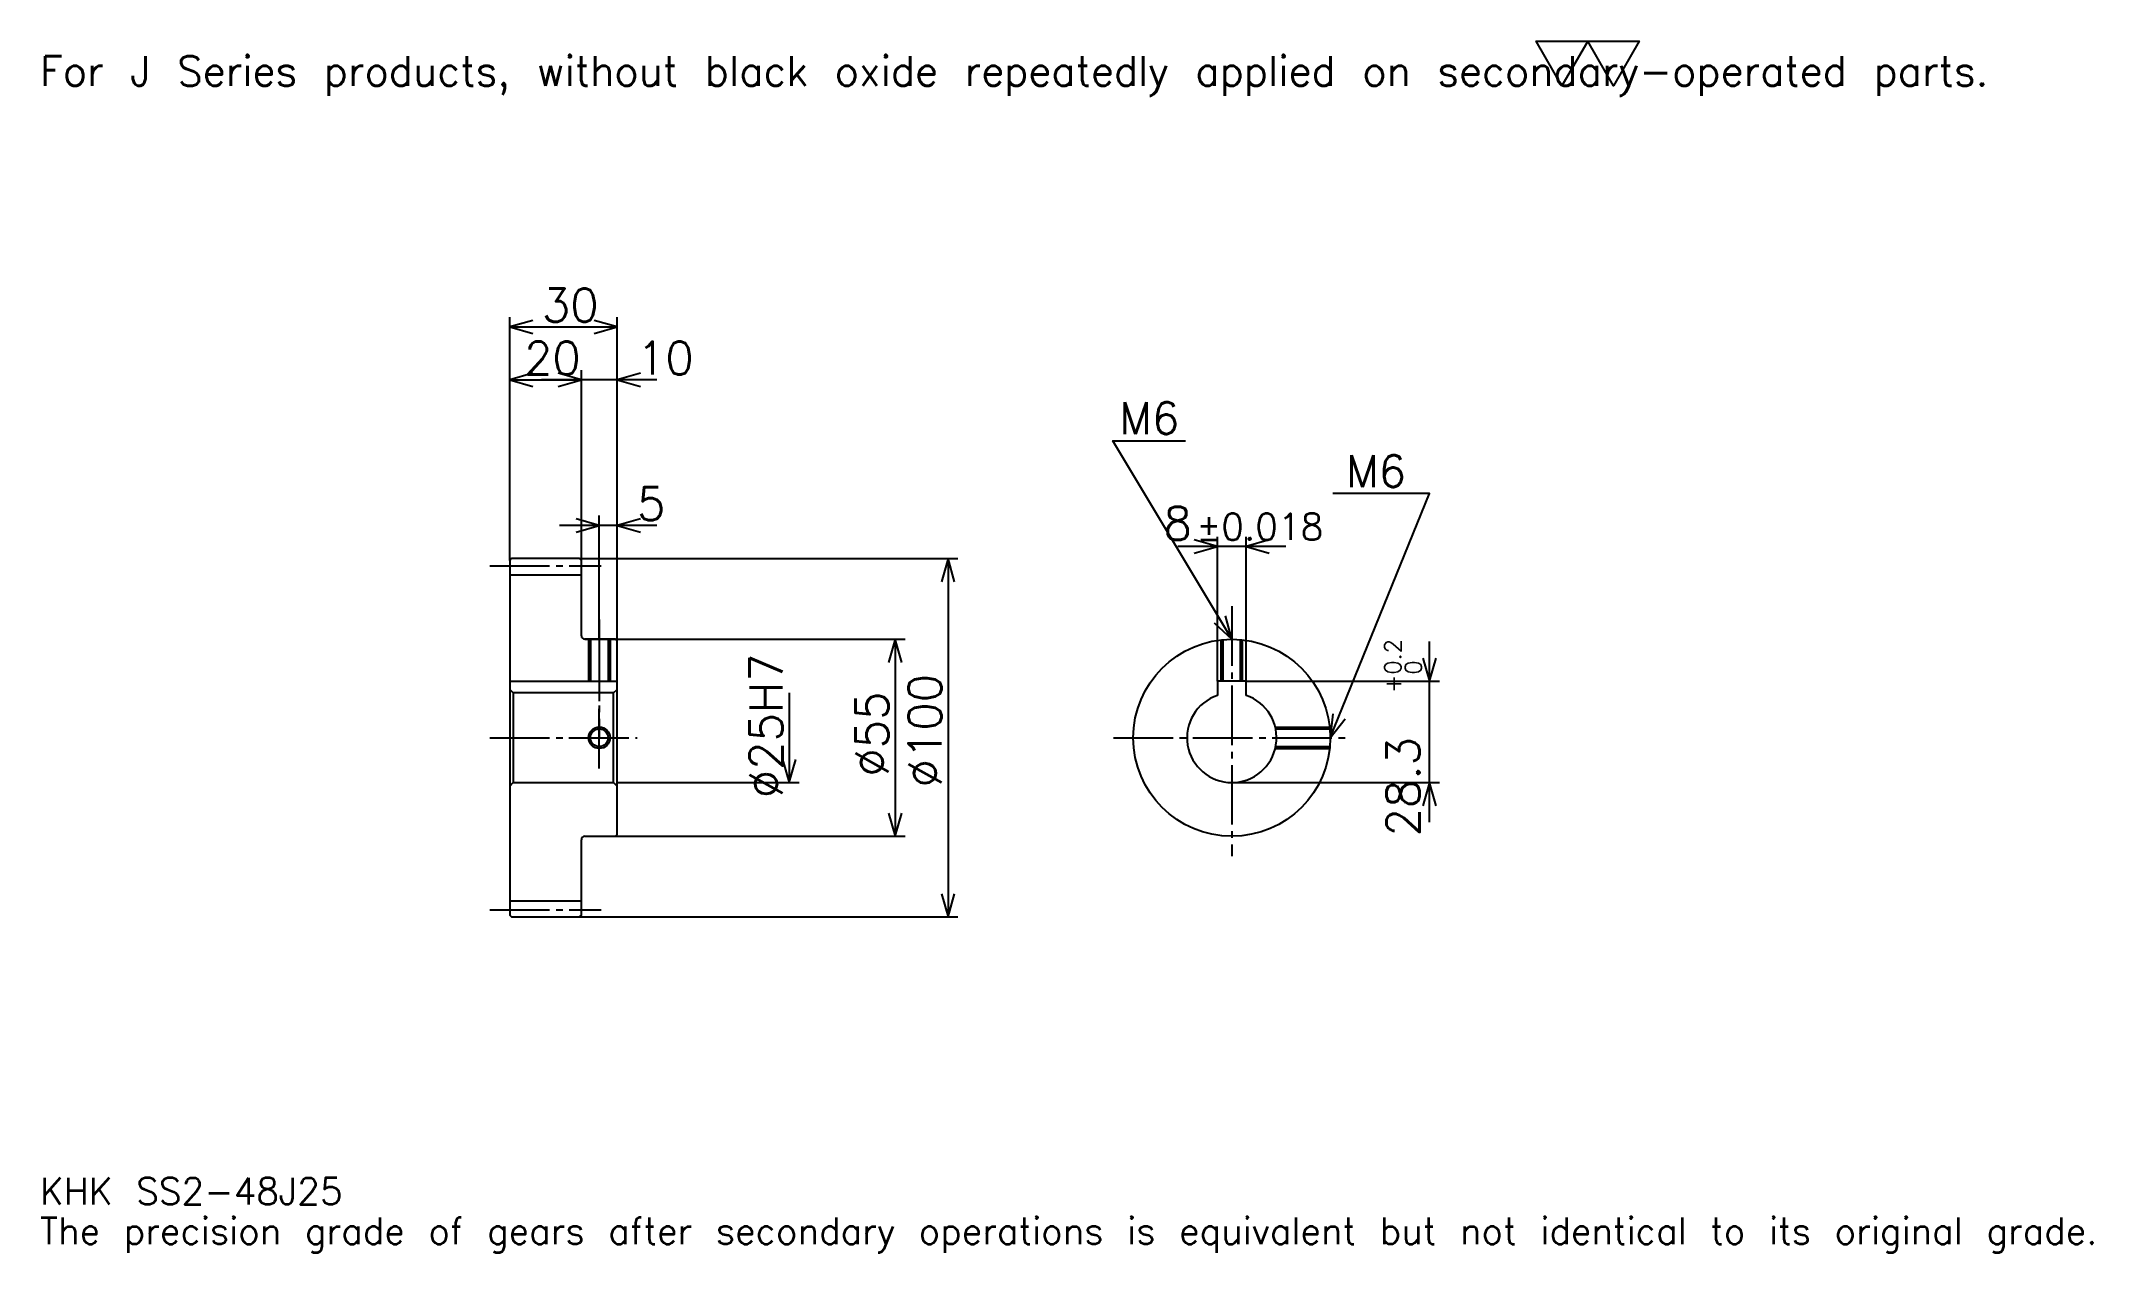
# Model space of a CAD drawing. Extents: x 19 to 592, y 7 to 345.
import ezdxf

# ---------------------------------------------------------------- set-up
doc = ezdxf.new("R2010")
doc.units = 0
doc.linetypes.add('DASHDOT', pattern=[22.173913, 16.630435, -1.847826, 1.847826, -1.847826])
doc.layers.get('0').update_dxf_attribs({"linetype": 'CONTINUOUS'})
doc.layers.add('DASHDOT', color=6, linetype='DASHDOT')
doc.styles.add('KANJI', font='TXT', dxfattribs={"bigfont": 'BIGFONT'})

msp = doc.modelspace()

# ---------------------------------------------------------------- linework, layer by layer
at = {"color": 5}
for p, q in [((149.67392, 200.597824), (149.67392, 268.043457)), ((149.67392, 265.271729), (179.67392, 265.271729)), ((179.67392, 200.597824), (179.67392, 268.043457)), ((169.67392, 200.597824), (169.67392, 253.260864)), ((149.67392, 250.489136), (169.67392, 250.489136)), ((190.76088, 250.489136), (158.58696, 250.489136)), ((174.67392, 200.597824), (174.67392, 212.608688)), ((190.76088, 209.836945), (163.58696, 209.836945)), ((347.304352, 166.397827), (347.304352, 206.739136)), ((355.304352, 166.397827), (355.304352, 206.739136)), ((149.67392, 200.097824), (149.67392, 200.597824)), ((169.17392, 200.597824), (179.67392, 200.597824)), ((169.67392, 200.097824), (169.67392, 200.597824)), ((174.67392, 178.097824), (174.67392, 200.597824)), ((174.67392, 178.097824), (174.67392, 200.597824)), ((179.67392, 200.597824), (274.836975, 200.597824)), ((179.67392, 177.597824), (179.67392, 200.597824)), ((272.065216, 200.597824), (272.065216, 100.597824)), ((366.391296, 203.967392), (336.217407, 203.967392)), ((170.67392, 178.097824), (179.67392, 178.097824)), ((179.67392, 178.097824), (260.054352, 178.097824)), ((257.282623, 178.097824), (257.282623, 123.097824)), ((406.521759, 127.010864), (406.521759, 177.484787)), ((355.304352, 166.397827), (409.293488, 166.397827)), ((227.717407, 163.097824), (227.717407, 138.097824)), ((179.67392, 138.097824), (230.489136, 138.097824)), ((351.304352, 138.097824), (409.293488, 138.097824)), ((170.67392, 123.097824), (179.67392, 123.097824)), ((179.67392, 123.097824), (260.054352, 123.097824)), ((169.17392, 100.597824), (179.67392, 100.597824)), ((179.67392, 100.597824), (274.836975, 100.597824))]:
    msp.add_line(p, q, dxfattribs=at)
at = {"color": 4}
for p, q in [((149.67392, 196.097824), (169.67392, 196.097824)), ((149.67392, 166.397827), (179.67392, 166.397827)), ((150.67392, 163.097824), (150.67392, 138.097824)), ((178.67392, 163.097824), (179.67392, 164.097824)), ((178.67392, 138.097824), (179.67392, 137.097824)), ((149.67392, 105.097824), (169.67392, 105.097824))]:
    msp.add_line(p, q, dxfattribs=at)
at = {"color": 7}
msp.add_lwpolyline([(443.478271, 332.608704), (436.271759, 345.100006), (465.097839, 345.100006), (457.891327, 332.608704), (450.684784, 345.100006), (443.478271, 332.608704)], dxfattribs=at)
at = {"color": 5}
for points in [[(156.141312, 267.119568), (149.67392, 265.271729), (156.141312, 263.42392)], [(173.206528, 263.42392), (179.67392, 265.271729), (173.206528, 267.119568)], [(156.141312, 252.336945), (149.67392, 250.489136), (156.141312, 248.641296)], [(163.206528, 248.641296), (169.67392, 250.489136), (163.206528, 252.336945)], [(163.206528, 248.641296), (169.67392, 250.489136), (163.206528, 252.336945)], [(186.141312, 252.336945), (179.67392, 250.489136), (186.141312, 248.641296)], [(351.304352, 178.097824), (318.043488, 233.532608), (338.369568, 233.532608)], [(378.804352, 150.597824), (406.521759, 218.75), (379.543518, 218.75)], [(168.206528, 207.98912), (174.67392, 209.836945), (168.206528, 211.684784)], [(186.141312, 211.684784), (179.67392, 209.836945), (186.141312, 207.98912)], [(273.913055, 194.130432), (272.065216, 200.597824), (270.217407, 194.130432)], [(340.836975, 202.119568), (347.304352, 203.967392), (340.836975, 205.815216)], [(361.771729, 205.815216), (355.304352, 203.967392), (361.771729, 202.119568)], [(346.392395, 182.692871), (351.304352, 178.097824), (349.561401, 184.594269)], [(259.130432, 171.630432), (257.282623, 178.097824), (255.434784, 171.630432)], [(404.67395, 172.865219), (406.521759, 166.397827), (408.369598, 172.865219)], [(379.529175, 157.284851), (378.804352, 150.597824), (382.952515, 155.892563)], [(225.869568, 144.565216), (227.717407, 138.097824), (229.565216, 144.565216)], [(408.369598, 131.630432), (406.521759, 138.097824), (404.67395, 131.630432)], [(255.434784, 129.565216), (257.282623, 123.097824), (259.130432, 129.565216)], [(270.217407, 107.065216), (272.065216, 100.597824), (273.913055, 107.065216)]]:
    msp.add_lwpolyline(points, dxfattribs=at)
at = {"color": 4}
for points in [[(169.67392, 179.097824), (169.67392, 200.097824), (169.17392, 200.597824), (150.17392, 200.597824), (149.67392, 200.097824), (149.67392, 137.097824)], [(170.67392, 123.097824), (179.17392, 123.097824), (179.67392, 123.597824), (179.67392, 177.597824), (179.17392, 178.097824), (170.67392, 178.097824)], [(171.67392, 178.097824), (171.67392, 166.397827)], [(172.213928, 178.097824), (172.213928, 166.397827)], [(177.133911, 178.097824), (177.133911, 166.397827)], [(177.67392, 178.097824), (177.67392, 166.397827)], [(348.304352, 166.397827), (348.304352, 177.933701)], [(348.84436, 166.397827), (348.84436, 177.987579)], [(353.764343, 166.397827), (353.764343, 177.987579)], [(354.304352, 166.397827), (354.304352, 177.933701)], [(355.304352, 162.440536), (355.304352, 166.397827), (347.304352, 166.397827), (347.304352, 162.440536)], [(149.67392, 137.097824), (150.67392, 138.097824), (178.67392, 138.097824), (178.67392, 163.097824), (150.67392, 163.097824), (149.67392, 164.097824)], [(363.439026, 153.597824), (378.640228, 153.597824)], [(363.559875, 153.057831), (378.694092, 153.057831)], [(363.439026, 147.597824), (378.640228, 147.597824)], [(363.559875, 148.137817), (378.694092, 148.137817)], [(149.67392, 137.097824), (149.67392, 101.097824), (150.17392, 100.597824), (169.17392, 100.597824), (169.67392, 101.097824), (169.67392, 122.097824)]]:
    msp.add_lwpolyline(points, dxfattribs=at)
for centre, radius in [((351.304352, 150.597824), 27.5), ((174.67392, 150.597824), 2.46)]:
    msp.add_circle(centre, radius, dxfattribs=at)
at = {"color": 7}
msp.add_circle((174.67392, 150.597824), 3, dxfattribs=at)
at = {"color": 4}
for centre, radius, start, end in [((170.67392, 179.097824), 1, 180, 270), ((351.304352, 150.597824), 12.5, 108.662925185, 71.337074815), ((170.67392, 122.097824), 1, 90, 180)]:
    msp.add_arc(centre, radius, start, end, dxfattribs=at)
at = {"layer": 'DASHDOT', "color": 7}
for p, q in [((144.130447, 198.597824), (175.217392, 198.597824)), ((351.304352, 187.33696), (351.304352, 117.554344)), ((174.67392, 178.097824), (174.67392, 150.597824)), ((144.130447, 150.597824), (185.217407, 150.597824)), ((318.260864, 150.597824), (384.347839, 150.597824)), ((144.130447, 102.597824), (175.217392, 102.597824))]:
    msp.add_line(p, q, dxfattribs=at)
for points in [[(174.67392, 183.641296), (174.67392, 160.85434)], [(174.67392, 142.054352), (174.67392, 159.141296)], [(166.130447, 150.597824), (183.217407, 150.597824)]]:
    msp.add_lwpolyline(points, dxfattribs=at)

# ---------------------------------------------------------------- texts
at = {"color": 7, "style": 'KANJI'}
for s, height, p in [('For J Series products, without black oxide repeatedly applied on secondary-operated parts.', 8.315217, (18.47826, 332.608704)), ('30', 9.23913, (158.668488, 266.75)), ('20', 9.23913, (153.668488, 251.967392)), ('10', 9.23913, (185.217407, 251.967392)), ('M6', 8.869566, (319.891296, 235.380432)), ('M6', 8.869566, (383.239136, 220.597824)), ('5', 9.23913, (185.217407, 211.315216)), ('8', 9.23913, (332.232971, 205.815216)), ('%%p0.018', 7.391304, (341.37854, 205.815216)), ('KHK SS2-48J25', 7.391304, (18.47826, 20.326086)), ('The precision grade of gears after secondary operations is equivalent but not identical to its original grade.', 7.391304, (18.47826, 9.23913))]:
    msp.add_text(s, height=height, dxfattribs=at).set_placement(p)
for s, height, p in [('%%c25H7', 9.23913, (225.869568, 133.736404)), ('0.2', 4.619565, (398.576111, 168.238281)), ('%%c100', 9.23913, (270.217407, 136.739136)), ('+', 4.619565, (398.576111, 163.064362)), ('0', 4.619565, (404.304382, 168.238281)), ('%%c55', 9.23913, (255.434784, 139.741852)), ('28.3', 9.23913, (403.75, 123.073753))]:
    msp.add_text(s, height=height, rotation=90, dxfattribs=at).set_placement(p)

doc.saveas('drawing.dxf')
